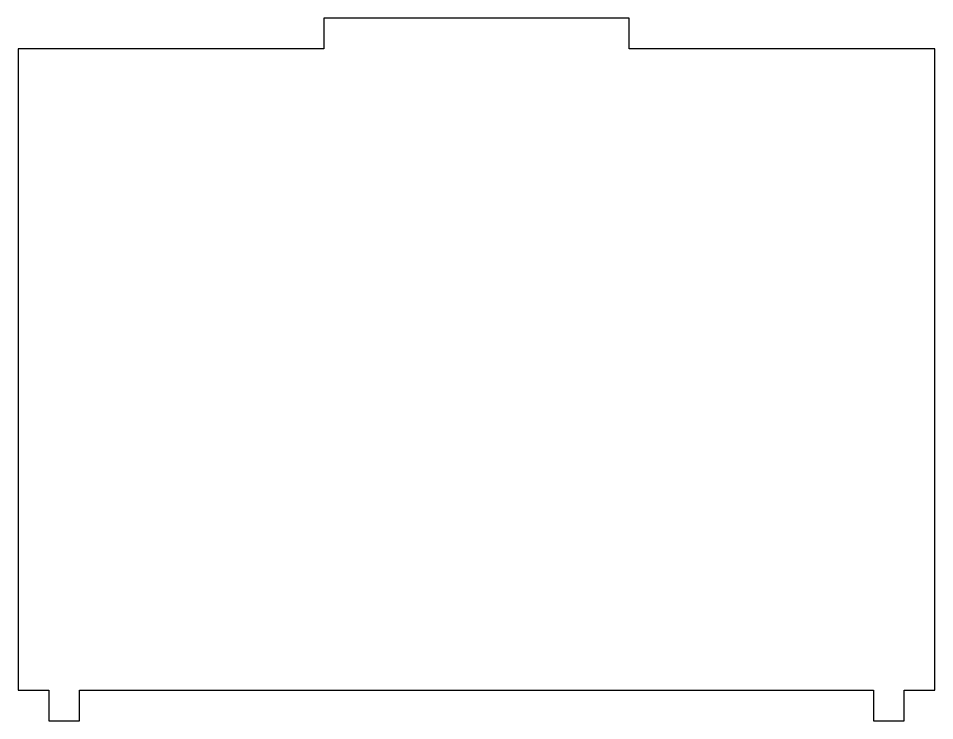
# Model space of a CAD drawing. Extents: x -45 to 45, y -34.5 to 34.5.
import ezdxf

# ---------------------------------------------------------------- set-up
doc = ezdxf.new("R2010")
doc.units = 0
doc.layers.get('0').update_dxf_attribs({"linetype": 'continuous'})

# ---------------------------------------------------------------- blocks, each defined once
blk = doc.blocks.new('BODY')
at = {"color": 0}
for p, q in [((15, 34.5), (-15, 34.5)), ((-15, 34.5), (-15, 31.5)), ((15, 31.5), (15, 34.5)), ((-15, 31.5), (-45, 31.5)), ((-45, 31.5), (-45, -31.5)), ((45, 31.5), (15, 31.5)), ((45, -31.5), (45, 31.5)), ((-45, -31.5), (-42, -31.5)), ((-42, -31.5), (-42, -34.5)), ((-39, -34.5), (-39, -31.5)), ((-39, -31.5), (39, -31.5)), ((39, -31.5), (39, -34.5)), ((42, -34.5), (42, -31.5)), ((42, -31.5), (45, -31.5)), ((-42, -34.5), (-39, -34.5)), ((39, -34.5), (42, -34.5))]:
    blk.add_line(p, q, dxfattribs=at)

msp = doc.modelspace()

# ---------------------------------------------------------------- block references
at = {"color": 0}
msp.add_blockref('BODY', (0, 0), dxfattribs=at)

doc.saveas('drawing.dxf')
